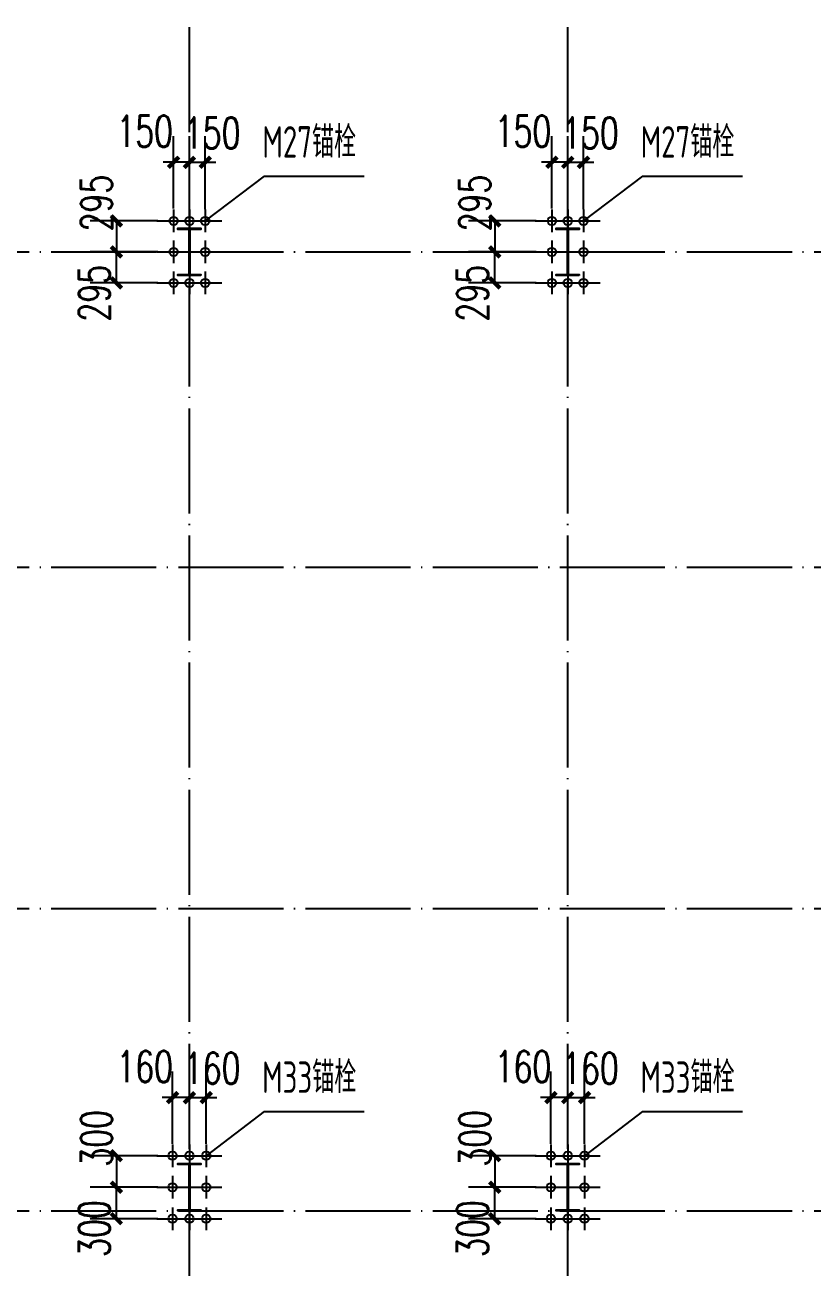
# Model space of a CAD drawing. Extents: x -33967 to 1773478, y -1022458 to -784650.
# Drawn here: x 561714 to 576711, y -1006116 to -982296 of the extents above; entities that cross this region are included whole.
import ezdxf
from ezdxf.enums import TextEntityAlignment as Align

# ---------------------------------------------------------------- set-up
doc = ezdxf.new("R2010")
doc.units = 0
doc.header["$LTSCALE"] = 1000
doc.header["$MEASUREMENT"] = 0
doc.linetypes.add('DOTE', pattern=[2.42, 2, -0.2, 0.02, -0.2])
for name, color, linetype in [('AXIS', 3, 'Continuous'), ('DOTE', 1, 'DOTE'), ('GZ', 50, 'Continuous'), ('TEXT', 7, 'Continuous')]:
    doc.layers.add(name, color=color, linetype=linetype)
doc.styles.add('_TCH_DIM_T3', font='SIMPLEX', dxfattribs={"width": 0.705882, "bigfont": 'GBCBIG'})
doc.styles.add('TSSD_Label', font='tssdeng.shx', dxfattribs={"width": 0.7, "bigfont": 'hztxt.shx'})
doc.dimstyles.new('TCH-200-2', dxfattribs={"dimtxt": 595, "dimasz": 200, "dimexe": 500, "dimexo": 600, "dimgap": 252.5, "dimtad": 1, "dimdec": 0, "dimlfac": 0.5, "dimzin": 0, "dimdsep": 46, "dimtxsty": '_TCH_DIM_T3', "dimblk": 'ARCHTICK', "dimcen": 0.09, "dimclrd": 124, "dimclre": 124, "dimclrt": 7, "dimazin": 2, "dimtfac": 1, "dimtdec": 0, "dimtix": 1, "dimtmove": 2, "dimatfit": 3, "dimfxl": 1, "dimtolj": 1, "dimtzin": 0, "dimarcsym": 0})

# ---------------------------------------------------------------- blocks, each defined once
blk = doc.blocks.new('_ArchTick')
at = {"color": 0, "linetype": 'ByBlock', "const_width": 0.4}
blk.add_lwpolyline([(-0.5, -0.5), (0.5, 0.5)], dxfattribs=at)
blk = doc.blocks.new('*D1401')
at = {"color": 124, "linetype": 'ByBlock', "lineweight": -2, "transparency": 16777216}
for p, q in [((564243, -1003826), (562953, -1003826)), ((563453, -1003826), (563453, -1004426)), ((564240, -1004426), (562953, -1004426))]:
    blk.add_line(p, q, dxfattribs=at)
at = {"layer": 'Defpoints', "color": 0, "linetype": 'ByBlock', "transparency": 16777216}
for p in [(564843, -1003826), (563453, -1004426), (564840, -1004426)]:
    blk.add_point(p, dxfattribs=at)
at = {"color": 124, "linetype": 'ByBlock', "lineweight": -2, "transparency": 16777216, "xscale": 200, "yscale": 200, "zscale": 200}
for p, rotation in [((563453, -1003826), 90), ((563453, -1004426), 270)]:
    blk.add_blockref('_ArchTick', p, dxfattribs=dict(at, rotation=rotation))
at = {"color": 7, "linetype": 'ByBlock', "transparency": 16777216, "insert": (563075, -1003496), "char_height": 595, "attachment_point": 5, "rotation": 90, "style": '_TCH_DIM_T3'}
blk.add_mtext('\\A1;300', dxfattribs=at)
blk = doc.blocks.new('*D1402')
at = {"color": 124, "linetype": 'ByBlock', "lineweight": -2, "transparency": 16777216}
for p, q in [((564843, -1003601), (564843, -1002220)), ((565163, -1003601), (565163, -1002220)), ((564843, -1002720), (564643, -1002720)), ((564843, -1002720), (565163, -1002720)), ((565163, -1002720), (565363, -1002720))]:
    blk.add_line(p, q, dxfattribs=at)
at = {"layer": 'Defpoints', "color": 0, "linetype": 'ByBlock', "transparency": 16777216}
for p in [(565163, -1002720), (564843, -1004201), (565163, -1004201)]:
    blk.add_point(p, dxfattribs=at)
at = {"color": 124, "linetype": 'ByBlock', "lineweight": -2, "transparency": 16777216, "xscale": 200, "yscale": 200, "zscale": 200}
blk.add_blockref('_ArchTick', (564843, -1002720), dxfattribs=at)
at = {"color": 124, "linetype": 'ByBlock', "lineweight": -2, "transparency": 16777216, "xscale": 200, "yscale": 200, "zscale": 200, "rotation": 180}
blk.add_blockref('_ArchTick', (565163, -1002720), dxfattribs=at)
at = {"color": 7, "linetype": 'ByBlock', "transparency": 16777216, "insert": (565275, -1002161), "char_height": 595, "attachment_point": 5, "style": '_TCH_DIM_T3'}
blk.add_mtext('\\A1;160', dxfattribs=at)
blk = doc.blocks.new('*D1403')
at = {"color": 124, "linetype": 'ByBlock', "lineweight": -2, "transparency": 16777216}
for p, q in [((564523, -1003601), (564523, -1002220)), ((564843, -1003601), (564843, -1002220)), ((564523, -1002720), (564323, -1002720)), ((564843, -1002720), (564523, -1002720)), ((564843, -1002720), (565043, -1002720))]:
    blk.add_line(p, q, dxfattribs=at)
at = {"layer": 'Defpoints', "color": 0, "linetype": 'ByBlock', "transparency": 16777216}
for p in [(564523, -1002720), (564523, -1004201), (564843, -1004201)]:
    blk.add_point(p, dxfattribs=at)
at = {"color": 124, "linetype": 'ByBlock', "lineweight": -2, "transparency": 16777216, "xscale": 200, "yscale": 200, "zscale": 200}
blk.add_blockref('_ArchTick', (564523, -1002720), dxfattribs=at)
at = {"color": 124, "linetype": 'ByBlock', "lineweight": -2, "transparency": 16777216, "xscale": 200, "yscale": 200, "zscale": 200, "rotation": 180}
blk.add_blockref('_ArchTick', (564843, -1002720), dxfattribs=at)
at = {"color": 7, "linetype": 'ByBlock', "transparency": 16777216, "insert": (563992, -1002129), "char_height": 595, "attachment_point": 5, "style": '_TCH_DIM_T3'}
blk.add_mtext('\\A1;160', dxfattribs=at)
blk = doc.blocks.new('*D1404')
at = {"color": 124, "linetype": 'ByBlock', "lineweight": -2, "transparency": 16777216}
for p, q in [((564240, -1004426), (562953, -1004426)), ((563453, -1005026), (563453, -1004426)), ((564240, -1005026), (562953, -1005026))]:
    blk.add_line(p, q, dxfattribs=at)
at = {"layer": 'Defpoints', "color": 0, "linetype": 'ByBlock', "transparency": 16777216}
for p in [(563453, -1004426), (564840, -1004426), (564840, -1005026)]:
    blk.add_point(p, dxfattribs=at)
at = {"color": 124, "linetype": 'ByBlock', "lineweight": -2, "transparency": 16777216, "xscale": 200, "yscale": 200, "zscale": 200}
for p, rotation in [((563453, -1004426), 90), ((563453, -1005026), 270)]:
    blk.add_blockref('_ArchTick', p, dxfattribs=dict(at, rotation=rotation))
at = {"color": 7, "linetype": 'ByBlock', "transparency": 16777216, "insert": (563033, -1005213), "char_height": 595, "attachment_point": 5, "rotation": 90, "style": '_TCH_DIM_T3'}
blk.add_mtext('\\A1;300', dxfattribs=at)
blk = doc.blocks.new('*D1405')
at = {"color": 124, "linetype": 'ByBlock', "lineweight": -2, "transparency": 16777216}
for p, q in [((571443, -1003826), (570153, -1003826)), ((570653, -1003826), (570653, -1004426)), ((571440, -1004426), (570153, -1004426))]:
    blk.add_line(p, q, dxfattribs=at)
at = {"layer": 'Defpoints', "color": 0, "linetype": 'ByBlock', "transparency": 16777216}
for p in [(572043, -1003826), (570653, -1004426), (572040, -1004426)]:
    blk.add_point(p, dxfattribs=at)
at = {"color": 124, "linetype": 'ByBlock', "lineweight": -2, "transparency": 16777216, "xscale": 200, "yscale": 200, "zscale": 200}
for p, rotation in [((570653, -1003826), 90), ((570653, -1004426), 270)]:
    blk.add_blockref('_ArchTick', p, dxfattribs=dict(at, rotation=rotation))
at = {"color": 7, "linetype": 'ByBlock', "transparency": 16777216, "insert": (570275, -1003496), "char_height": 595, "attachment_point": 5, "rotation": 90, "style": '_TCH_DIM_T3'}
blk.add_mtext('\\A1;300', dxfattribs=at)
blk = doc.blocks.new('*D1406')
at = {"color": 124, "linetype": 'ByBlock', "lineweight": -2, "transparency": 16777216}
for p, q in [((572043, -1003601), (572043, -1002220)), ((572363, -1003601), (572363, -1002220)), ((572043, -1002720), (571843, -1002720)), ((572043, -1002720), (572363, -1002720)), ((572363, -1002720), (572563, -1002720))]:
    blk.add_line(p, q, dxfattribs=at)
at = {"layer": 'Defpoints', "color": 0, "linetype": 'ByBlock', "transparency": 16777216}
for p in [(572363, -1002720), (572043, -1004201), (572363, -1004201)]:
    blk.add_point(p, dxfattribs=at)
at = {"color": 124, "linetype": 'ByBlock', "lineweight": -2, "transparency": 16777216, "xscale": 200, "yscale": 200, "zscale": 200}
blk.add_blockref('_ArchTick', (572043, -1002720), dxfattribs=at)
at = {"color": 124, "linetype": 'ByBlock', "lineweight": -2, "transparency": 16777216, "xscale": 200, "yscale": 200, "zscale": 200, "rotation": 180}
blk.add_blockref('_ArchTick', (572363, -1002720), dxfattribs=at)
at = {"color": 7, "linetype": 'ByBlock', "transparency": 16777216, "insert": (572475, -1002161), "char_height": 595, "attachment_point": 5, "style": '_TCH_DIM_T3'}
blk.add_mtext('\\A1;160', dxfattribs=at)
blk = doc.blocks.new('*D1407')
at = {"color": 124, "linetype": 'ByBlock', "lineweight": -2, "transparency": 16777216}
for p, q in [((571723, -1003601), (571723, -1002220)), ((572043, -1003601), (572043, -1002220)), ((571723, -1002720), (571523, -1002720)), ((572043, -1002720), (571723, -1002720)), ((572043, -1002720), (572243, -1002720))]:
    blk.add_line(p, q, dxfattribs=at)
at = {"layer": 'Defpoints', "color": 0, "linetype": 'ByBlock', "transparency": 16777216}
for p in [(571723, -1002720), (571723, -1004201), (572043, -1004201)]:
    blk.add_point(p, dxfattribs=at)
at = {"color": 124, "linetype": 'ByBlock', "lineweight": -2, "transparency": 16777216, "xscale": 200, "yscale": 200, "zscale": 200}
blk.add_blockref('_ArchTick', (571723, -1002720), dxfattribs=at)
at = {"color": 124, "linetype": 'ByBlock', "lineweight": -2, "transparency": 16777216, "xscale": 200, "yscale": 200, "zscale": 200, "rotation": 180}
blk.add_blockref('_ArchTick', (572043, -1002720), dxfattribs=at)
at = {"color": 7, "linetype": 'ByBlock', "transparency": 16777216, "insert": (571192, -1002129), "char_height": 595, "attachment_point": 5, "style": '_TCH_DIM_T3'}
blk.add_mtext('\\A1;160', dxfattribs=at)
blk = doc.blocks.new('*D1408')
at = {"color": 124, "linetype": 'ByBlock', "lineweight": -2, "transparency": 16777216}
for p, q in [((571440, -1004426), (570153, -1004426)), ((570653, -1005026), (570653, -1004426)), ((571440, -1005026), (570153, -1005026))]:
    blk.add_line(p, q, dxfattribs=at)
at = {"layer": 'Defpoints', "color": 0, "linetype": 'ByBlock', "transparency": 16777216}
for p in [(570653, -1004426), (572040, -1004426), (572040, -1005026)]:
    blk.add_point(p, dxfattribs=at)
at = {"color": 124, "linetype": 'ByBlock', "lineweight": -2, "transparency": 16777216, "xscale": 200, "yscale": 200, "zscale": 200}
for p, rotation in [((570653, -1004426), 90), ((570653, -1005026), 270)]:
    blk.add_blockref('_ArchTick', p, dxfattribs=dict(at, rotation=rotation))
at = {"color": 7, "linetype": 'ByBlock', "transparency": 16777216, "insert": (570233, -1005213), "char_height": 595, "attachment_point": 5, "rotation": 90, "style": '_TCH_DIM_T3'}
blk.add_mtext('\\A1;300', dxfattribs=at)
blk = doc.blocks.new('*D1437')
at = {"color": 124, "linetype": 'ByBlock', "lineweight": -2, "transparency": 16777216}
for p, q in [((564243, -986026), (562953, -986026)), ((563453, -986026), (563453, -986617)), ((564240, -986617), (562953, -986617))]:
    blk.add_line(p, q, dxfattribs=at)
at = {"layer": 'Defpoints', "color": 0, "linetype": 'ByBlock', "transparency": 16777216}
for p in [(564843, -986026), (563453, -986617), (564840, -986617)]:
    blk.add_point(p, dxfattribs=at)
at = {"color": 124, "linetype": 'ByBlock', "lineweight": -2, "transparency": 16777216, "xscale": 200, "yscale": 200, "zscale": 200}
for p, rotation in [((563453, -986026), 90), ((563453, -986617), 270)]:
    blk.add_blockref('_ArchTick', p, dxfattribs=dict(at, rotation=rotation))
at = {"color": 7, "linetype": 'ByBlock', "transparency": 16777216, "insert": (563075, -985686), "char_height": 595, "attachment_point": 5, "rotation": 90, "style": '_TCH_DIM_T3'}
blk.add_mtext('\\A1;295', dxfattribs=at)
blk = doc.blocks.new('*D1438')
at = {"color": 124, "linetype": 'ByBlock', "lineweight": -2, "transparency": 16777216}
for p, q in [((564843, -985792), (564843, -984410)), ((565143, -985800), (565143, -984410)), ((564843, -984910), (564643, -984910)), ((564843, -984910), (565143, -984910)), ((565143, -984910), (565343, -984910))]:
    blk.add_line(p, q, dxfattribs=at)
at = {"layer": 'Defpoints', "color": 0, "linetype": 'ByBlock', "transparency": 16777216}
for p in [(565143, -984910), (564843, -986392), (565143, -986400)]:
    blk.add_point(p, dxfattribs=at)
at = {"color": 124, "linetype": 'ByBlock', "lineweight": -2, "transparency": 16777216, "xscale": 200, "yscale": 200, "zscale": 200}
blk.add_blockref('_ArchTick', (564843, -984910), dxfattribs=at)
at = {"color": 124, "linetype": 'ByBlock', "lineweight": -2, "transparency": 16777216, "xscale": 200, "yscale": 200, "zscale": 200, "rotation": 180}
blk.add_blockref('_ArchTick', (565143, -984910), dxfattribs=at)
at = {"color": 7, "linetype": 'ByBlock', "transparency": 16777216, "insert": (565275, -984352), "char_height": 595, "attachment_point": 5, "style": '_TCH_DIM_T3'}
blk.add_mtext('\\A1;150', dxfattribs=at)
blk = doc.blocks.new('*D1439')
at = {"color": 124, "linetype": 'ByBlock', "lineweight": -2, "transparency": 16777216}
for p, q in [((564543, -985792), (564543, -984410)), ((564843, -985792), (564843, -984410)), ((564543, -984910), (564343, -984910)), ((564843, -984910), (564543, -984910)), ((564843, -984910), (565043, -984910))]:
    blk.add_line(p, q, dxfattribs=at)
at = {"layer": 'Defpoints', "color": 0, "linetype": 'ByBlock', "transparency": 16777216}
for p in [(564543, -984910), (564543, -986392), (564843, -986392)]:
    blk.add_point(p, dxfattribs=at)
at = {"color": 124, "linetype": 'ByBlock', "lineweight": -2, "transparency": 16777216, "xscale": 200, "yscale": 200, "zscale": 200}
blk.add_blockref('_ArchTick', (564543, -984910), dxfattribs=at)
at = {"color": 124, "linetype": 'ByBlock', "lineweight": -2, "transparency": 16777216, "xscale": 200, "yscale": 200, "zscale": 200, "rotation": 180}
blk.add_blockref('_ArchTick', (564843, -984910), dxfattribs=at)
at = {"color": 7, "linetype": 'ByBlock', "transparency": 16777216, "insert": (563992, -984319), "char_height": 595, "attachment_point": 5, "style": '_TCH_DIM_T3'}
blk.add_mtext('\\A1;150', dxfattribs=at)
blk = doc.blocks.new('*D1440')
at = {"color": 124, "linetype": 'ByBlock', "lineweight": -2, "transparency": 16777216}
for p, q in [((564240, -986617), (562953, -986617)), ((563453, -987206), (563453, -986617)), ((564240, -987206), (562953, -987206))]:
    blk.add_line(p, q, dxfattribs=at)
at = {"layer": 'Defpoints', "color": 0, "linetype": 'ByBlock', "transparency": 16777216}
for p in [(563453, -986617), (564840, -986617), (564840, -987206)]:
    blk.add_point(p, dxfattribs=at)
at = {"color": 124, "linetype": 'ByBlock', "lineweight": -2, "transparency": 16777216, "xscale": 200, "yscale": 200, "zscale": 200}
for p, rotation in [((563453, -986617), 90), ((563453, -987206), 270)]:
    blk.add_blockref('_ArchTick', p, dxfattribs=dict(at, rotation=rotation))
at = {"color": 7, "linetype": 'ByBlock', "transparency": 16777216, "insert": (563033, -987403), "char_height": 595, "attachment_point": 5, "rotation": 90, "style": '_TCH_DIM_T3'}
blk.add_mtext('\\A1;295', dxfattribs=at)
blk = doc.blocks.new('*D1441')
at = {"color": 124, "linetype": 'ByBlock', "lineweight": -2, "transparency": 16777216}
for p, q in [((571443, -986026), (570153, -986026)), ((570653, -986026), (570653, -986617)), ((571440, -986617), (570153, -986617))]:
    blk.add_line(p, q, dxfattribs=at)
at = {"layer": 'Defpoints', "color": 0, "linetype": 'ByBlock', "transparency": 16777216}
for p in [(572043, -986026), (570653, -986617), (572040, -986617)]:
    blk.add_point(p, dxfattribs=at)
at = {"color": 124, "linetype": 'ByBlock', "lineweight": -2, "transparency": 16777216, "xscale": 200, "yscale": 200, "zscale": 200}
for p, rotation in [((570653, -986026), 90), ((570653, -986617), 270)]:
    blk.add_blockref('_ArchTick', p, dxfattribs=dict(at, rotation=rotation))
at = {"color": 7, "linetype": 'ByBlock', "transparency": 16777216, "insert": (570275, -985686), "char_height": 595, "attachment_point": 5, "rotation": 90, "style": '_TCH_DIM_T3'}
blk.add_mtext('\\A1;295', dxfattribs=at)
blk = doc.blocks.new('*D1442')
at = {"color": 124, "linetype": 'ByBlock', "lineweight": -2, "transparency": 16777216}
for p, q in [((572043, -985792), (572043, -984410)), ((572343, -985800), (572343, -984410)), ((572043, -984910), (571843, -984910)), ((572043, -984910), (572343, -984910)), ((572343, -984910), (572543, -984910))]:
    blk.add_line(p, q, dxfattribs=at)
at = {"layer": 'Defpoints', "color": 0, "linetype": 'ByBlock', "transparency": 16777216}
for p in [(572343, -984910), (572043, -986392), (572343, -986400)]:
    blk.add_point(p, dxfattribs=at)
at = {"color": 124, "linetype": 'ByBlock', "lineweight": -2, "transparency": 16777216, "xscale": 200, "yscale": 200, "zscale": 200}
blk.add_blockref('_ArchTick', (572043, -984910), dxfattribs=at)
at = {"color": 124, "linetype": 'ByBlock', "lineweight": -2, "transparency": 16777216, "xscale": 200, "yscale": 200, "zscale": 200, "rotation": 180}
blk.add_blockref('_ArchTick', (572343, -984910), dxfattribs=at)
at = {"color": 7, "linetype": 'ByBlock', "transparency": 16777216, "insert": (572475, -984352), "char_height": 595, "attachment_point": 5, "style": '_TCH_DIM_T3'}
blk.add_mtext('\\A1;150', dxfattribs=at)
blk = doc.blocks.new('*D1443')
at = {"color": 124, "linetype": 'ByBlock', "lineweight": -2, "transparency": 16777216}
for p, q in [((571743, -985792), (571743, -984410)), ((572043, -985792), (572043, -984410)), ((571743, -984910), (571543, -984910)), ((572043, -984910), (571743, -984910)), ((572043, -984910), (572243, -984910))]:
    blk.add_line(p, q, dxfattribs=at)
at = {"layer": 'Defpoints', "color": 0, "linetype": 'ByBlock', "transparency": 16777216}
for p in [(571743, -984910), (571743, -986392), (572043, -986392)]:
    blk.add_point(p, dxfattribs=at)
at = {"color": 124, "linetype": 'ByBlock', "lineweight": -2, "transparency": 16777216, "xscale": 200, "yscale": 200, "zscale": 200}
blk.add_blockref('_ArchTick', (571743, -984910), dxfattribs=at)
at = {"color": 124, "linetype": 'ByBlock', "lineweight": -2, "transparency": 16777216, "xscale": 200, "yscale": 200, "zscale": 200, "rotation": 180}
blk.add_blockref('_ArchTick', (572043, -984910), dxfattribs=at)
at = {"color": 7, "linetype": 'ByBlock', "transparency": 16777216, "insert": (571192, -984319), "char_height": 595, "attachment_point": 5, "style": '_TCH_DIM_T3'}
blk.add_mtext('\\A1;150', dxfattribs=at)
blk = doc.blocks.new('*D1444')
at = {"color": 124, "linetype": 'ByBlock', "lineweight": -2, "transparency": 16777216}
for p, q in [((571440, -986617), (570153, -986617)), ((570653, -987206), (570653, -986617)), ((571440, -987206), (570153, -987206))]:
    blk.add_line(p, q, dxfattribs=at)
at = {"layer": 'Defpoints', "color": 0, "linetype": 'ByBlock', "transparency": 16777216}
for p in [(570653, -986617), (572040, -986617), (572040, -987206)]:
    blk.add_point(p, dxfattribs=at)
at = {"color": 124, "linetype": 'ByBlock', "lineweight": -2, "transparency": 16777216, "xscale": 200, "yscale": 200, "zscale": 200}
for p, rotation in [((570653, -986617), 90), ((570653, -987206), 270)]:
    blk.add_blockref('_ArchTick', p, dxfattribs=dict(at, rotation=rotation))
at = {"color": 7, "linetype": 'ByBlock', "transparency": 16777216, "insert": (570233, -987403), "char_height": 595, "attachment_point": 5, "rotation": 90, "style": '_TCH_DIM_T3'}
blk.add_mtext('\\A1;295', dxfattribs=at)

msp = doc.modelspace()

# ---------------------------------------------------------------- linework, layer by layer
for centre in [(564543.2, -986026.4), (564843.2, -986026.4), (565143.2, -986026.4), (571743.2, -986026.4), (572043.2, -986026.4), (572343.2, -986026.4), (564543.2, -986616.4), (565143.2, -986616.4), (571743.2, -986616.4), (572343.2, -986616.4), (564543.2, -987206.4), (564843.2, -987206.4), (565143.2, -987206.4), (571743.2, -987206.4), (572043.2, -987206.4), (572343.2, -987206.4), (564523.2, -1003826.2), (564843.2, -1003826.2), (565163.2, -1003826.2), (571723.2, -1003826.2), (572043.2, -1003826.2), (572363.2, -1003826.2), (564523.2, -1004426.1), (565163.2, -1004426.1), (571723.2, -1004426.1), (572363.2, -1004426.1), (564523.2, -1005026.2), (564843.2, -1005026.2), (565163.2, -1005026.2), (571723.2, -1005026.2), (572043.2, -1005026.2), (572363.2, -1005026.2)]:
    msp.add_circle(centre, 80)
at = {"layer": 'AXIS'}
for p, q in [((566268.2, -985172.8), (565143.2, -986026.4)), ((566268.2, -985172.8), (568170, -985172.8)), ((573468.2, -985172.8), (572343.2, -986026.4)), ((573468.2, -985172.8), (575370, -985172.8)), ((564543.2, -985810.4), (564543.2, -986242.4)), ((564843.2, -985810.4), (564843.2, -986242.4)), ((565143.2, -985810.4), (565143.2, -986242.4)), ((571743.2, -985810.4), (571743.2, -986242.4)), ((572043.2, -985810.4), (572043.2, -986242.4)), ((572343.2, -985810.4), (572343.2, -986242.4)), ((564225.2, -986026.4), (565461.2, -986026.4)), ((571425.2, -986026.4), (572661.2, -986026.4)), ((564543.2, -986400.4), (564543.2, -986832.4)), ((565143.2, -986400.4), (565143.2, -986832.4)), ((571743.2, -986400.4), (571743.2, -986832.4)), ((572343.2, -986400.4), (572343.2, -986832.4)), ((564225.2, -986616.4), (565461.2, -986616.4)), ((571425.2, -986616.4), (572661.2, -986616.4)), ((564543.2, -986990.4), (564543.2, -987422.4)), ((564843.2, -986990.4), (564843.2, -987422.4)), ((565143.2, -986990.4), (565143.2, -987422.4)), ((571743.2, -986990.4), (571743.2, -987422.4)), ((572043.2, -986990.4), (572043.2, -987422.4)), ((572343.2, -986990.4), (572343.2, -987422.4)), ((564225.2, -987206.4), (565461.2, -987206.4)), ((571425.2, -987206.4), (572661.2, -987206.4)), ((566268.2, -1002982.4), (565163.2, -1003826.2)), ((566268.2, -1002982.4), (568170, -1002982.4)), ((573468.2, -1002982.4), (572363.2, -1003826.2)), ((573468.2, -1002982.4), (575370, -1002982.4)), ((564523.2, -1003610.2), (564523.2, -1004042.2)), ((564843.2, -1003610.2), (564843.2, -1004042.2)), ((565163.2, -1003610.2), (565163.2, -1004042.2)), ((571723.2, -1003610.2), (571723.2, -1004042.2)), ((572043.2, -1003610.2), (572043.2, -1004042.2)), ((572363.2, -1003610.2), (572363.2, -1004042.2)), ((564225.2, -1003826.2), (565461.2, -1003826.2)), ((571425.2, -1003826.2), (572661.2, -1003826.2)), ((564523.2, -1004210.1), (564523.2, -1004642.1)), ((565163.2, -1004210.1), (565163.2, -1004642.1)), ((571723.2, -1004210.1), (571723.2, -1004642.1)), ((572363.2, -1004210.1), (572363.2, -1004642.1)), ((564225.2, -1004426.1), (565461.2, -1004426.1)), ((571425.2, -1004426.1), (572661.2, -1004426.1)), ((564523.2, -1004810.2), (564523.2, -1005242.2)), ((564843.2, -1004810.2), (564843.2, -1005242.2)), ((565163.2, -1004810.2), (565163.2, -1005242.2)), ((571723.2, -1004810.2), (571723.2, -1005242.2)), ((572043.2, -1004810.2), (572043.2, -1005242.2)), ((572363.2, -1004810.2), (572363.2, -1005242.2)), ((564225.2, -1005026.2), (565461.2, -1005026.2)), ((571425.2, -1005026.2), (572661.2, -1005026.2))]:
    msp.add_line(p, q, dxfattribs=at)
at = {"layer": 'DOTE'}
for p, q in [((564843.2, -1006116.4), (564843.2, -949116.4)), ((572043.2, -1006116.4), (572043.2, -949116.4)), ((535593.2, -986616.4), (594093.2, -986616.4)), ((535593.2, -992616.4), (594093.2, -992616.4)), ((535593.2, -999116.4), (594093.2, -999116.4)), ((535593.2, -1004876.4), (594093.2, -1004876.4))]:
    msp.add_line(p, q, dxfattribs=at)
at = {"layer": 'GZ'}
for points in [[(565063.2, -987066.8), (564623.2, -987066.8), (564623.2, -987046.8), (564829.5, -987046.8), (564837.2, -987036.8), (564837.2, -986196.1), (564829.5, -986186.8), (564623.2, -986186.8), (564623.2, -986166.8), (565063.2, -986166.8), (565063.2, -986186.8), (564857.2, -986186.8), (564849.2, -986195.7), (564849.2, -987036.8), (564857.2, -987046.8), (565063.2, -987046.8), (565063.2, -987066.8)], [(572263.2, -987066.8), (571823.2, -987066.8), (571823.2, -987046.8), (572029.5, -987046.8), (572037.2, -987036.8), (572037.2, -986196.1), (572029.5, -986186.8), (571823.2, -986186.8), (571823.2, -986166.8), (572263.2, -986166.8), (572263.2, -986186.8), (572057.2, -986186.8), (572049.2, -986195.7), (572049.2, -987036.8), (572057.2, -987046.8), (572263.2, -987046.8), (572263.2, -987066.8)], [(565063.2, -1004876.4), (564623.2, -1004876.4), (564623.2, -1004856.4), (564829.5, -1004856.4), (564837.2, -1004846.4), (564837.2, -1004005.7), (564829.5, -1003996.4), (564623.2, -1003996.4), (564623.2, -1003976.4), (565063.2, -1003976.4), (565063.2, -1003996.4), (564857.2, -1003996.4), (564849.2, -1004005.4), (564849.2, -1004846.4), (564857.2, -1004856.4), (565063.2, -1004856.4), (565063.2, -1004876.4)], [(572263.2, -1004876.4), (571823.2, -1004876.4), (571823.2, -1004856.4), (572029.5, -1004856.4), (572037.2, -1004846.4), (572037.2, -1004005.7), (572029.5, -1003996.4), (571823.2, -1003996.4), (571823.2, -1003976.4), (572263.2, -1003976.4), (572263.2, -1003996.4), (572057.2, -1003996.4), (572049.2, -1004005.4), (572049.2, -1004846.4), (572057.2, -1004856.4), (572263.2, -1004856.4), (572263.2, -1004876.4)]]:
    msp.add_lwpolyline(points, close=True, dxfattribs=at)

# ---------------------------------------------------------------- texts
at = {"layer": 'TEXT', "style": 'TSSD_Label', "width": 0.7}
for s, p in [('M27锚栓', (567123, -985001.3)), ('M27锚栓', (574323, -985001.3)), ('M33锚栓', (567123, -1002810.9)), ('M33锚栓', (574323, -1002810.9))]:
    msp.add_text(s, height=600, dxfattribs=at).set_placement(p, align=Align.BOTTOM_CENTER)

# ---------------------------------------------------------------- dimensions: what is measured, and where the dimension line sits
at = {"linetype": 'ByBlock'}
for base, p1, p2, picture, middle in [((564543.2, -984910.4), (564843.2, -986391.7), (564543.2, -986391.7), '*D1439', (563992.3, -984319.4)), ((571743.2, -984910.4), (572043.2, -986391.7), (571743.2, -986391.7), '*D1443', (571192.3, -984319.4)), ((564523.2, -1002720), (564843.2, -1004201.3), (564523.2, -1004201.3), '*D1403', (563992.3, -1002129.1)), ((571723.2, -1002720), (572043.2, -1004201.3), (571723.2, -1004201.3), '*D1407', (571192.3, -1002129.1))]:
    dim = msp.add_linear_dim(base=base, p1=p1, p2=p2, dimstyle='TCH-200-2', dxfattribs=at)
    dim.commit()
    dim.dimension.update_dxf_attribs({"geometry": picture, "text_midpoint": middle, "dimtype": 128})
for base, p1, p2, angle, picture, middle in [((565143.2, -984910.4), (564843.2, -986391.7), (565143.2, -986400.4), 180, '*D1438', (565275.3, -984351.7)), ((572343.2, -984910.4), (572043.2, -986391.7), (572343.2, -986400.4), 180, '*D1442', (572475.3, -984351.7)), ((563452.7, -986616.5), (564843.2, -986026.4), (564840.2, -986616.5), 270, '*D1437', (563075.3, -985686.4)), ((570652.7, -986616.5), (572043.2, -986026.4), (572040.2, -986616.5), 270, '*D1441', (570275.3, -985686.4)), ((563452.7, -986616.5), (564840.2, -987206.4), (564840.2, -986616.5), 90, '*D1440', (563033, -987403.4)), ((570652.7, -986616.5), (572040.2, -987206.4), (572040.2, -986616.5), 90, '*D1444', (570233, -987403.4)), ((565163.2, -1002720), (564843.2, -1004201.3), (565163.2, -1004201.3), 180, '*D1402', (565275.3, -1002161.3)), ((572363.2, -1002720), (572043.2, -1004201.3), (572363.2, -1004201.3), 180, '*D1406', (572475.3, -1002161.3)), ((563452.7, -1004426.1), (564843.2, -1003826.2), (564840.2, -1004426.1), 270, '*D1401', (563075.3, -1003496.1)), ((570652.7, -1004426.1), (572043.2, -1003826.2), (572040.2, -1004426.1), 270, '*D1405', (570275.3, -1003496.1)), ((563452.7, -1004426.1), (564840.2, -1005026.2), (564840.2, -1004426.1), 90, '*D1404', (563033, -1005213.1)), ((570652.7, -1004426.1), (572040.2, -1005026.2), (572040.2, -1004426.1), 90, '*D1408', (570233, -1005213.1))]:
    dim = msp.add_linear_dim(base=base, p1=p1, p2=p2, angle=angle, dimstyle='TCH-200-2', dxfattribs=at)
    dim.commit()
    dim.dimension.update_dxf_attribs({"geometry": picture, "text_midpoint": middle, "dimtype": 128})

doc.saveas('drawing.dxf')
